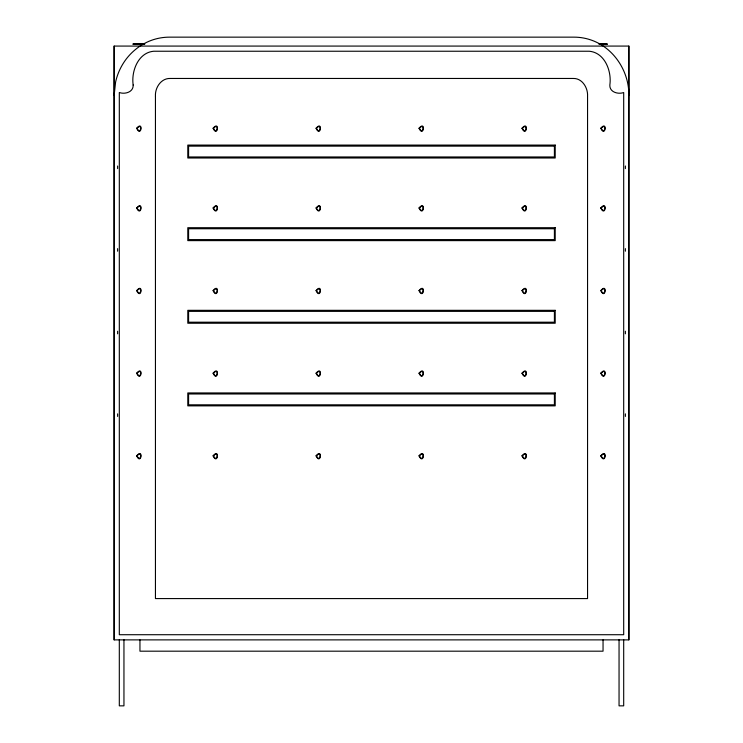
<?xml version="1.0" encoding="UTF-8"?>
<svg xmlns="http://www.w3.org/2000/svg" width="743" height="743" viewBox="0 0 743 743"><rect width="100%" height="100%" fill="white"/><g stroke="black" fill="none" stroke-linecap="round" stroke-linejoin="round"><path stroke-width="1.11" d="M114.143 639.881L114.143 46.075L628.857 46.075L628.857 639.881L114.143 639.881L114.143 46.075M119.307 639.769L119.307 705.85L123.951 705.85L123.951 639.769M628.857 639.881L628.857 46.075M114.143 95.364L115.602 82.027A59.291 59.291 0 0 1 126.301 58.957C132.198 51.304 140 45.1 148.906 41.32A52.818 52.818 0 0 1 169.497 37.15L574.033 37.15A51.815 51.815 0 0 1 590.574 39.853C613.69 47.459 629.2 71.337 628.857 95.364M144.718 43.818L133.146 43.818L133.146 44.431L143.557 44.431M599.007 43.818L607.105 43.818L607.105 44.431L600.168 44.431M133.146 44.097L144.718 44.153M599.007 44.097L607.105 44.153M625.383 166.005L625.383 168.587M625.383 248.617L625.383 251.199M625.383 331.239L625.383 333.821M625.383 413.851L625.383 416.433M623.693 639.769L623.693 705.85L619.049 705.85L619.049 639.769M603.047 639.881L603.047 651.184L139.953 651.184L139.953 639.881M117.617 166.005L117.617 168.587M117.617 248.626L117.617 251.208M117.617 331.239L117.617 333.821M117.617 413.851L117.617 416.433M155.445 96.126L155.445 598.579L587.555 598.579L587.555 96.116C588.057 87.925 582.233 78.108 573.187 78.461L170.333 78.461C161.175 78.034 154.906 87.702 155.445 96.126M133.164 84.99C133.591 92.086 124.982 94.584 119.307 92.522L119.307 634.717L623.693 634.717L623.693 92.55C618.046 94.565 609.418 92.141 609.836 85.055C611.87 71.337 604.895 52.651 589.301 51.239L153.69 51.239C138.124 52.642 131.139 71.291 133.164 84.99M136.666 128.27C141.235 138.152 143.64 119.902 136.666 128.27M137.093 128.325C140.826 136.396 142.795 121.499 137.093 128.325M136.656 207.984C141.235 217.866 143.64 199.616 136.656 207.984M137.093 208.04C140.826 216.111 142.795 201.214 137.093 208.04M136.656 290.597C141.235 300.488 143.64 282.238 136.656 290.597M137.093 290.652C140.826 298.723 142.795 283.826 137.093 290.652M136.656 373.218C141.235 383.1 143.64 364.85 136.656 373.218M137.093 373.274C140.826 381.345 142.795 366.448 137.093 373.274M136.656 455.83C141.235 465.722 143.64 447.472 136.656 455.83M137.093 455.886C140.826 463.957 142.795 449.06 137.093 455.886M213.083 128.27C217.653 138.152 220.058 119.902 213.083 128.27M213.51 128.325C217.253 136.396 219.213 121.499 213.51 128.325M213.083 207.984C217.653 217.866 220.058 199.616 213.083 207.984M213.51 208.04C217.253 216.111 219.213 201.214 213.51 208.04M213.083 290.597C217.653 300.488 220.058 282.238 213.083 290.597M213.51 290.652C217.253 298.723 219.213 283.826 213.51 290.652M213.083 373.218C217.653 383.1 220.058 364.85 213.083 373.218M213.51 373.274C217.253 381.345 219.213 366.448 213.51 373.274M213.083 455.83C217.653 465.722 220.058 447.472 213.083 455.83M213.51 455.886C217.253 463.957 219.213 449.06 213.51 455.886M316.054 128.27C320.623 138.152 323.029 119.902 316.054 128.27M316.481 128.325C320.224 136.396 322.183 121.499 316.481 128.325M316.054 207.984C320.623 217.866 323.029 199.616 316.054 207.984M316.481 208.04C320.214 216.111 322.183 201.214 316.481 208.04M316.054 290.597C320.623 300.488 323.029 282.238 316.054 290.597M316.481 290.652C320.214 298.723 322.183 283.826 316.481 290.652M316.054 373.218C320.623 383.1 323.029 364.85 316.054 373.218M316.481 373.274C320.214 381.345 322.183 366.448 316.481 373.274M316.054 455.83C320.623 465.722 323.029 447.472 316.054 455.83M316.481 455.886C320.214 463.957 322.183 449.06 316.481 455.886M419.015 128.27C423.594 138.152 425.999 119.902 419.015 128.27M419.451 128.325C423.185 136.396 425.154 121.499 419.451 128.325M419.015 207.984C423.594 217.866 425.999 199.616 419.015 207.984M419.451 208.04C423.185 216.111 425.154 201.214 419.451 208.04M419.015 290.597C423.594 300.488 425.999 282.238 419.015 290.597M419.451 290.652C423.185 298.723 425.154 283.826 419.451 290.652M419.015 373.218C423.594 383.1 425.999 364.85 419.015 373.218M419.451 373.274C423.185 381.345 425.154 366.448 419.451 373.274M419.015 455.83C423.594 465.722 425.999 447.472 419.015 455.83M419.451 455.886C423.185 463.957 425.154 449.06 419.451 455.886M521.985 128.27C526.564 138.152 528.97 119.902 521.985 128.27M522.422 128.325C526.155 136.396 528.115 121.499 522.422 128.325M521.985 207.984C526.564 217.866 528.97 199.616 521.985 207.984M522.422 208.04C526.155 216.111 528.115 201.214 522.422 208.04M521.985 290.597C526.564 300.488 528.97 282.238 521.985 290.597M522.422 290.652C526.155 298.723 528.115 283.826 522.422 290.652M521.985 373.218C526.564 383.1 528.97 364.85 521.985 373.218M522.422 373.274C526.155 381.345 528.115 366.448 522.422 373.274M521.985 455.83C526.564 465.722 528.97 447.472 521.985 455.83M522.422 455.886C526.155 463.957 528.115 449.06 522.422 455.886M600.781 128.27C605.359 138.152 607.755 119.902 600.781 128.27M601.217 128.325C604.951 136.396 606.91 121.499 601.217 128.325M600.781 207.984C605.359 217.866 607.755 199.616 600.781 207.984M601.217 208.04C604.951 216.111 606.91 201.214 601.217 208.04M600.781 290.597C605.359 300.488 607.755 282.238 600.781 290.597M601.217 290.652C604.951 298.723 606.91 283.826 601.217 290.652M600.781 373.218C605.359 383.1 607.755 364.85 600.781 373.218M601.217 373.274C604.951 381.345 606.91 366.448 601.217 373.274M600.781 455.83C605.359 465.722 607.755 447.472 600.781 455.83M601.217 455.886C604.951 463.957 606.91 449.06 601.217 455.886M555.207 145.089L187.793 145.089L187.793 157.999L555.207 157.999L555.207 145.089M554.408 146.13L188.592 146.13L188.592 156.968L554.408 156.968L554.408 146.13M555.207 227.711L187.793 227.711L187.793 240.621L555.207 240.621L555.207 227.711M554.408 228.742L188.592 228.742L188.592 239.59L554.408 239.59L554.408 228.742M555.207 310.323L187.793 310.323L187.793 323.233L555.207 323.233L555.207 310.323M554.408 311.363L188.592 311.363L188.592 322.202L554.408 322.202L554.408 311.363M555.207 392.945L187.793 392.945L187.793 405.854L555.207 405.854L555.207 392.945M554.408 393.976L188.592 393.976L188.592 404.824L554.408 404.824L554.408 393.976"/></g></svg>
